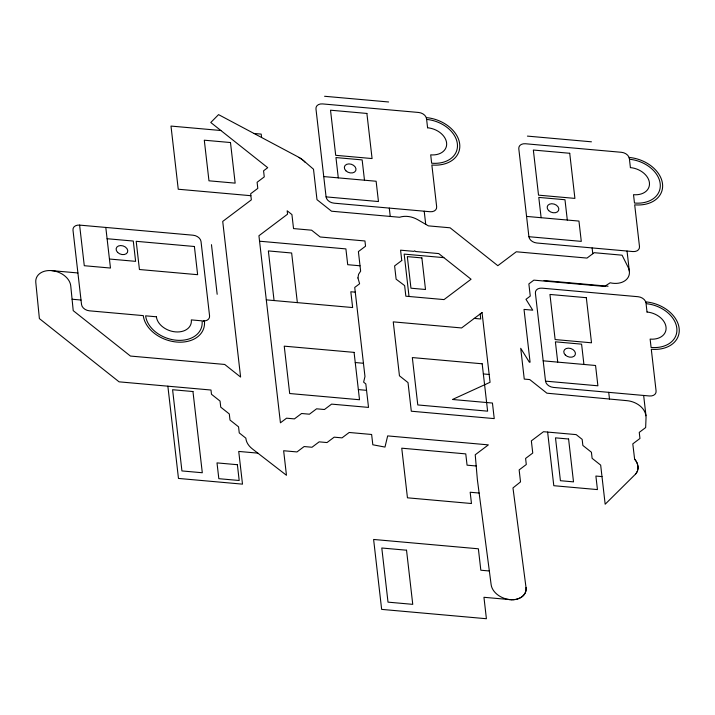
<?xml version="1.0" encoding="UTF-8"?>
<svg xmlns="http://www.w3.org/2000/svg" width="715" height="715" viewBox="0 0 715 715"><rect width="100%" height="100%" fill="white"/><g stroke="black" fill="none" stroke-linecap="round" stroke-linejoin="round"><path stroke-width="1.07" d="M526.008 590.259L525.891 590.804M526.061 589.526L526.106 588.883M637.959 468.933L637.834 469.558M638.003 468.28L638.048 467.637M525.757 591.43L525.552 592.029M637.682 470.264L637.494 470.783M525.302 592.708L525.042 593.2M637.279 471.382L636.994 471.954M524.747 593.772L524.381 594.308M636.654 472.597L636.323 473.062M524.006 594.835L523.568 595.327M635.957 473.589L635.51 474.081M523.121 595.818L522.611 596.265M522.093 596.703L521.512 597.105M520.931 597.49L520.297 597.829M519.653 598.169L518.965 598.446M518.268 598.723L517.535 598.947M516.793 599.161L516.016 599.322M515.238 599.474L514.425 599.572M513.611 599.662L512.78 599.688M511.949 599.715L511.1 599.679M510.242 599.635L483.948 597.293L486.406 618.725L381.649 609.386L373.614 539.459L478.371 548.798L480.829 570.221L489.337 570.981M324.592 96.275L388.62 101.977M527.42 136.109L591.439 141.811M220.881 130.514L170.992 126.072L178.25 189.234L250.876 195.704M253.995 133.464L261.198 134.107L261.592 137.503M323.743 176.578L376.126 181.244L378.458 201.55L326.076 196.875L315.967 108.903A7.499 5.416 19.2 0 1 322.59 103.916L418.624 112.47A7.499 5.416 19.2 0 1 426.551 118.753L426.417 117.626A31.505 22.737 19.2 0 1 459.691 144.037A31.505 22.737 19.2 0 1 431.86 165.004L436.659 206.733A7.499 5.416 19.2 0 1 430.028 211.72L334.003 203.167A7.499 5.416 19.2 0 1 326.076 196.875M526.571 216.413L578.953 221.078L581.286 241.375L528.903 236.71L518.795 148.738A7.499 5.416 19.2 0 1 525.418 143.751L621.451 152.304A7.499 5.416 19.2 0 1 629.37 158.587L629.245 157.461A31.505 22.737 19.2 0 1 662.519 183.871A31.505 22.737 19.2 0 1 634.688 204.83L639.487 246.568A7.499 5.416 19.2 0 1 632.855 251.555L536.831 243.002A7.499 5.416 19.2 0 1 528.903 236.71M79.606 225.109L193.104 235.217A7.499 5.416 19.2 0 1 201.022 241.509L209.575 315.95A7.499 5.416 19.2 0 1 202.953 320.937L204.41 321.071A31.505 22.737 19.2 0 1 176.578 342.029A31.505 22.737 19.2 0 1 143.295 315.619L89.464 310.828A7.499 5.416 19.2 0 1 81.537 304.536L72.984 230.096A7.499 5.416 19.2 0 1 79.606 225.109L84.281 265.712L110.468 268.045L105.802 227.441M259.563 241.205L345.899 248.9L347.713 264.693L360.02 265.792M443.854 257.641L404.163 254.102L409.025 296.475M107.098 238.721L133.285 241.053L135.618 261.35L109.431 259.018M544.035 280.53L608.054 286.232M355.275 292.158L350.824 291.765L352.638 307.548L266.302 299.862M51.721 270.627L77.908 272.96M474.277 318.398L480.739 318.979L480.167 313.965M72.081 299.228L81.018 300.023M543.186 360.825L595.559 365.49L597.892 385.796L545.518 381.131L535.401 293.15A7.499 5.416 19.2 0 1 542.033 288.163L638.057 296.716A7.499 5.416 19.2 0 1 645.985 303.008L645.851 301.882A31.505 22.737 19.2 0 1 679.134 328.283A31.505 22.737 19.2 0 1 651.294 349.251L656.093 390.98A7.499 5.416 19.2 0 1 649.47 395.976L553.437 387.414A7.499 5.416 19.2 0 1 545.518 381.131M355.248 362.532L363.452 363.265M483.34 373.945L489.158 374.463M358.358 389.604L366.563 390.327M601.994 476.592L595.89 476.047L597.445 489.587L553.794 485.7L547.627 432.075M476.19 465.983L467.065 465.17L465.769 453.891L401.75 448.189L407.452 497.81L471.471 503.521L470.175 492.242L479.122 493.037M257.847 453.131L238.73 451.433L242.492 484.144L178.473 478.433L167.864 386.18M299.093 157.452L299.844 157.89M300.577 158.346L301.283 158.828M301.971 159.329L302.624 159.856M634.545 459.066C638.45 463.15 639.567 470.381 635.135 474.51L605.167 504.227L600.672 465.116L592.118 458.333L591.421 452.238L582.859 445.445L582.162 439.359L576.183 434.613L543.507 431.708L531.352 440.86L532.755 453.042L525.597 458.431L526.294 464.518L519.144 469.907L520.52 481.892L512.968 487.934L526.017 587.48C527.25 596.659 516.266 601.226 508.633 599.447A18 12.995 19.2 0 1 491.142 584.709L477.37 479.649L475.225 454.776L488.372 444.873L387.664 435.9L384.983 447.081L372.819 444.775L371.63 434.479L349.188 432.477L342.029 437.866L334.173 437.169L327.014 442.558L319.158 441.852L311.999 447.25L304.143 446.544L296.984 451.934L283.641 450.745L286.465 475.287L252.323 448.868A18 12.995 19.2 0 1 245.933 438.885L245.88 438.179L239.257 432.915L238.551 426.828L229.998 420.036L229.3 413.949L220.738 407.157L220.041 401.061L211.479 394.278L210.997 390.024L119.083 381.837L39.388 318.595L35.795 282.443A18 12.995 19.2 0 1 50.229 270.538L51.936 270.645A18 12.995 19.2 0 1 70.749 285.884L73.216 310.641L130.434 356.052L224.716 364.453L240.606 377.064L222.722 221.418L251.349 199.851L250.652 193.765L257.802 188.376L257.105 182.28L264.264 176.891L263.567 170.805L267.714 167.676L210.782 122.497L218.558 114.623L298.763 157.264L302.99 160.16L313.501 169.223L316.995 199.673L331.528 211.211L399.533 217.262C405.512 215.331 412.189 216.547 417.578 219.612L428.392 225.869L450.084 227.799L497.828 265.685L516.293 251.778L587.006 258.079L594.156 252.69L622.086 255.184L628.11 267.24A18 12.995 19.2 0 1 629.361 271.226L629.441 272.549A18 12.995 19.2 0 1 610.172 282.791L604.577 286.438L533.864 280.137L528.868 283.9L530.271 296.082L525.981 299.317L532.738 310.176L524.024 309.407L530.083 362.174L529.377 362.219L520.717 348.294L524.256 379.084L529.744 379.576L546.895 393.187L627.064 400.677C635.814 401.481 645.833 407.711 646.047 417.337L645.654 427.57L639.255 432.387L639.952 438.474L632.793 443.872L634.616 459.155M303.258 160.401L303.857 160.964M304.429 161.545L304.956 162.144M635.117 459.763L635.564 460.389M636.001 461.023L636.368 461.667M636.725 462.319L637.02 462.98M637.306 463.642L637.512 464.312M637.717 464.982L637.843 465.653M637.968 466.314L638.012 466.975M526.025 587.56L526.07 588.222M627.037 251.037L629.37 271.343M643.652 395.458L645.985 415.755M592.118 247.926L592.78 253.727M608.724 392.338L609.493 399.033M567.308 220.041L564.975 199.735L538.788 197.403L541.121 217.709M583.923 364.453L581.59 344.156L555.394 341.824L557.727 362.121M424.209 211.202L425.72 224.322M389.291 208.092L390.247 216.439M364.489 180.207L362.147 159.901L335.961 157.568L338.293 177.874M297.351 302.624L291.649 253.003L268.366 250.92L274.068 300.55M211.47 244.673L217.172 294.294M357.938 277.956L359.618 283.757L354.729 287.43L364.972 376.519L363.622 382.168L365.821 383.91L368.52 407.407L331.608 404.118L324.449 409.507L316.593 408.81L309.434 414.2L301.578 413.502L294.419 418.892L286.563 418.186L280.432 422.806L258.928 235.744L287.555 214.178L287.171 210.791L291.926 214.572L293.534 228.585L311.615 230.194L320.177 236.987L364.945 240.973L365.544 246.201L358.394 251.591L360.637 271.119L358.572 274.319L357.938 277.956M401.759 260.519L394.6 265.909L396.128 279.181L404.636 285.607L405.852 296.198L444.024 299.594L471.06 279.234L438.733 253.575L415.638 251.519L414.655 250.804L413.913 251.367L400.57 250.179L401.759 260.519M482.044 312.553L461.595 327.953L393.25 321.866L399.453 375.813L408.015 382.605L411.304 411.214L494.235 418.606L492.447 403.046L452.479 399.479L490.061 382.284L482.044 312.553M366.893 113.444L330.518 110.199L335.701 155.316L372.077 158.56L366.893 113.444M569.721 153.278L533.345 150.034L538.529 195.15L574.905 198.395L569.721 153.278M230.489 142.535L204.293 140.203L208.968 180.806L235.155 183.138L230.489 142.535M421.877 257.918L407.327 256.622L410.955 288.199L425.505 289.495L421.877 257.918M194.4 246.496L136.199 241.312L139.434 269.51L197.635 274.694L194.4 246.496M586.327 297.69L549.951 294.446L555.135 339.562L591.511 342.807L586.327 297.69M156.388 316.79L145.628 315.833A29.101 21.003 19.2 0 0 176.364 340.224A29.101 21.003 19.2 0 0 202.077 320.856L191.316 319.9A18 12.995 19.2 0 1 175.407 331.876A18 12.995 19.2 0 1 156.388 316.79M354.077 352.379L284.239 346.158L289.682 393.527L359.52 399.748L354.077 352.379M482.178 363.792L412.332 357.572L417.783 404.94L487.621 411.161L482.178 363.792M192.961 391.534L172.592 389.72L181.932 470.935L202.3 472.749L192.961 391.534M568.586 439.01L555.492 437.848L560.417 480.703L573.51 481.874L568.586 439.01M237.38 464.705L217.003 462.891L218.826 478.684L239.194 480.498L237.38 464.705M406.531 550.21L381.792 548.003L388.013 602.146L412.752 604.345L406.531 550.21M630.407 167.614L629.45 159.266A29.101 21.003 19.2 0 1 660.195 183.666A29.101 21.003 19.2 0 1 634.482 203.024L633.517 194.686A18 12.995 19.2 0 0 649.426 182.7A18 12.995 19.2 0 0 630.407 167.614M647.021 312.026L646.065 303.678A29.101 21.003 19.2 0 1 676.801 328.078A29.101 21.003 19.2 0 1 651.088 347.445L650.132 339.098A18 12.995 19.2 0 0 666.031 327.121A18 12.995 19.2 0 0 647.021 312.026M427.588 127.779L426.623 119.432A29.101 21.003 19.2 0 1 457.368 143.831A29.101 21.003 19.2 0 1 431.654 163.199L430.698 154.851A18 12.995 19.2 0 0 446.598 142.866A18 12.995 19.2 0 0 427.588 127.779M565.306 355.024A5.997 4.335 19.2 0 0 575.182 354.89A5.997 4.335 19.2 0 0 568.336 348.142A5.997 4.335 19.2 0 0 565.306 355.024M117.635 252.422A5.997 4.335 19.2 0 0 127.511 252.297A5.997 4.335 19.2 0 0 120.665 245.549A5.997 4.335 19.2 0 0 117.635 252.422M548.691 210.603A5.997 4.335 19.2 0 0 558.576 210.478A5.997 4.335 19.2 0 0 551.721 203.73A5.997 4.335 19.2 0 0 548.691 210.603M345.872 170.778A5.997 4.335 19.2 0 0 355.748 170.644A5.997 4.335 19.2 0 0 348.902 163.896A5.997 4.335 19.2 0 0 345.872 170.778"/></g></svg>
